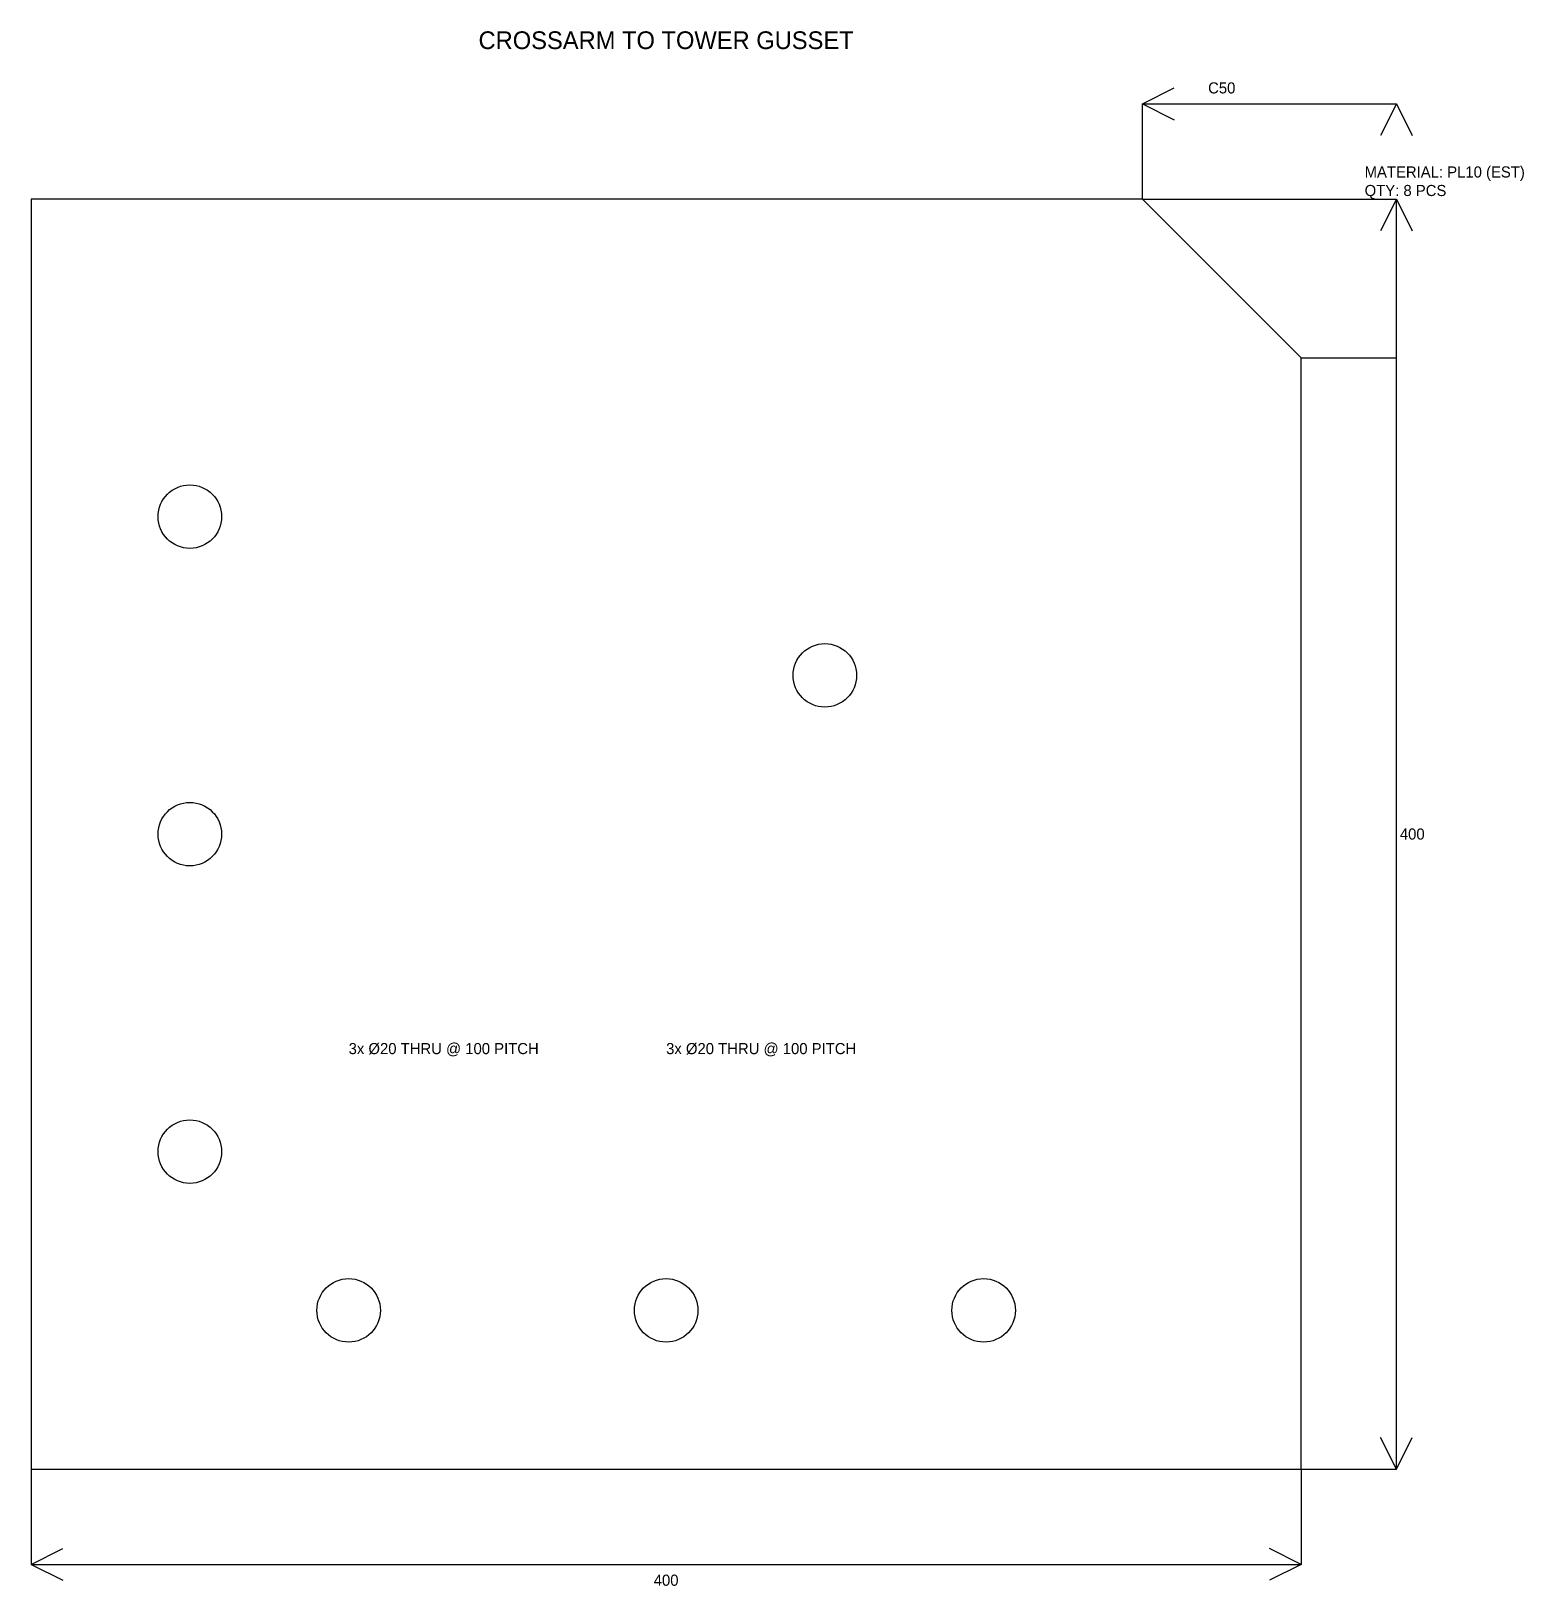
# Model space of a CAD drawing. Header units: millimetres. Extents: x 0 to 470, y -37 to 453.
import ezdxf

# ---------------------------------------------------------------- set-up
doc = ezdxf.new("R2010")
doc.units = ezdxf.units.MM
for name, color, linetype in [('ANNOTATION', 1, 'Continuous'), ('DIMENSION', 3, 'Continuous'), ('GEOMETRY', 7, 'Continuous')]:
    doc.layers.add(name, color=color, linetype=linetype)

msp = doc.modelspace()

# ---------------------------------------------------------------- linework, layer by layer
at = {"layer": 'DIMENSION'}
for p, q in [((350, 430), (360, 435)), ((350, 400), (350, 430)), ((350, 430), (430, 430)), ((350, 430), (360, 425)), ((430, 430), (425, 420)), ((430, 430), (435, 420)), ((350, 400), (430, 400)), ((430, 400), (425, 390)), ((430, 0), (430, 400)), ((430, 400), (435, 390)), ((400, 350), (430, 350)), ((430, 0), (425, 10)), ((430, 0), (435, 10)), ((0, 0), (0, -30)), ((400, 0), (400, -30)), ((400, 0), (430, 0)), ((0, -30), (10, -25)), ((400, -30), (390, -25)), ((0, -30), (400, -30)), ((0, -30), (10, -35)), ((400, -30), (390, -35))]:
    msp.add_line(p, q, dxfattribs=at)
at = {"layer": 'GEOMETRY'}
msp.add_lwpolyline([(0, 0), (400, 0), (400, 350), (350, 400), (0, 400)], close=True, dxfattribs=at)
for centre in [(50, 300), (250, 250), (50, 200), (50, 100), (100, 50), (200, 50), (300, 50)]:
    msp.add_circle(centre, 10, dxfattribs=at)

# ---------------------------------------------------------------- texts
at = {"layer": 'ANNOTATION'}
for s, insert, char_height, attachment_point in [('CROSSARM TO TOWER GUSSET', (200, 450), 5.58, 5), ('C50', (375, 435), 3.5, 5), ('MATERIAL: PL10 (EST)\\PQTY: 8 PCS', (420, 400), 3.5, 7), ('400', (435, 200), 3.5, 5), ('3x Ø20 THRU @ 100 PITCH', (100, 130), 3.5, 7), ('3x Ø20 THRU @ 100 PITCH', (200, 130), 3.5, 7), ('400', (200, -35), 3.5, 5)]:
    msp.add_mtext(s, dxfattribs=dict(at, insert=insert, char_height=char_height, attachment_point=attachment_point))

doc.saveas('drawing.dxf')
